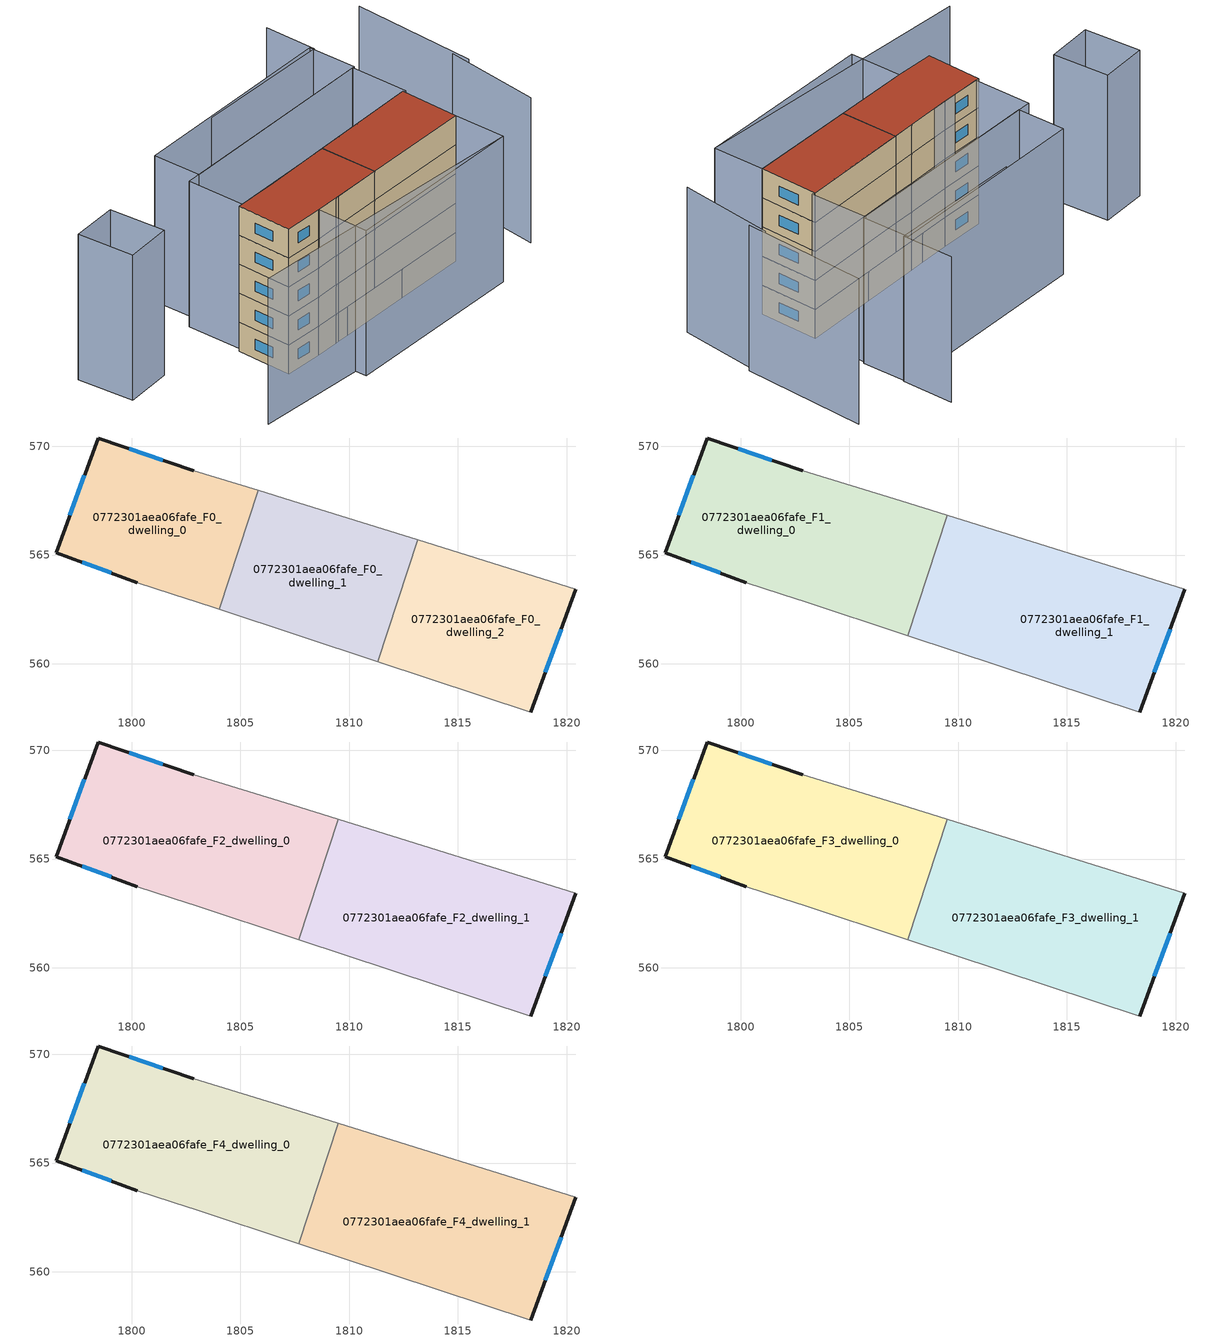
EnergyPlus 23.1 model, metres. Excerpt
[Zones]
0772301aea06fafe_F0_dwelling_0
 floor ground (EU_floor_Construction): 1805.82,567.97 1804.02,562.5 1802.82,562.89 1802.6,562.96 1800.26,563.73 1796.52,565.11 1798.45,570.38 1802.86,568.88 z0
 wall outside (EU_wall_Construction): 1802.86,568.88 1798.45,570.38 1796.52,565.11 1800.26,563.73 z0:3
 wall adiabatic (EU_wall_Construction): 1805.82,567.97 1802.86,568.88 / 1800.26,563.73 1802.6,562.96 1802.82,562.89 1804.02,562.5 z0:3
 wall to 0772301aea06fafe_F0_dwelling_1 (EU_wall_Construction): 1804.02,562.5 1805.82,567.97 z0:3
 window (EU_Window_Construction): 1797.73,564.67 1799.05,564.18 / 1797.82,568.68 1797.14,566.82 / 1801.43,569.37 1799.88,569.9 z0.97:2.03
0772301aea06fafe_F0_dwelling_1
 floor ground (EU_floor_Construction): 1813.15,565.69 1811.31,560.1 1804.02,562.5 1805.82,567.97 1807.35,567.5 z0
 wall adiabatic (EU_wall_Construction): 1813.15,565.69 1807.35,567.5 1805.82,567.97 / 1804.02,562.5 1811.31,560.1 z0:3
 wall to 0772301aea06fafe_F0_dwelling_2 (EU_wall_Construction): 1811.31,560.1 1813.15,565.69 z0:3
 ceiling adiabatic (EU_roof_Construction): 1811.31,560.1 1813.15,565.69 1809.5,566.83 1807.68,561.29 z3
0772301aea06fafe_F0_dwelling_2
 floor ground (EU_floor_Construction): 1820.43,563.42 1818.35,557.78 1811.31,560.1 1813.15,565.69 z0
 wall outside (EU_wall_Construction): 1818.35,557.78 1820.43,563.42 z0:3
 wall adiabatic (EU_wall_Construction): 1820.43,563.42 1813.15,565.69 / 1811.31,560.1 1818.35,557.78 z0:3
 window (EU_Window_Construction): 1819.02,559.61 1819.75,561.59 z0.97:2.03
0772301aea06fafe_F1_dwelling_0
 floor to 0772301aea06fafe_F0_dwelling_0 (EU_floor_Construction): 1805.82,567.97 1804.02,562.5 1802.82,562.89 1802.6,562.96 1800.26,563.73 1796.52,565.11 1798.45,570.38 1802.86,568.88 z3
 floor to 0772301aea06fafe_F0_dwelling_1 (EU_floor_Construction): 1809.5,566.83 1807.68,561.29 1804.02,562.5 1805.82,567.97 1807.35,567.5 z3
 wall outside (EU_wall_Construction): 1802.86,568.88 1798.45,570.38 1796.52,565.11 1800.26,563.73 z3:6
 wall adiabatic (EU_wall_Construction): 1809.5,566.83 1807.35,567.5 1802.86,568.88 / 1800.26,563.73 1802.6,562.96 1802.82,562.89 1807.68,561.29 z3:6
 wall to 0772301aea06fafe_F1_dwelling_1 (EU_wall_Construction): 1807.68,561.29 1809.5,566.83 z3:6
 window (EU_Window_Construction): 1797.73,564.67 1799.05,564.18 / 1797.82,568.68 1797.14,566.82 / 1801.43,569.37 1799.88,569.9 z3.97:5.03
0772301aea06fafe_F1_dwelling_1
 floor to 0772301aea06fafe_F0_dwelling_1 (EU_floor_Construction): 1813.15,565.69 1811.31,560.1 1807.68,561.29 1809.5,566.83 z3
 floor to 0772301aea06fafe_F0_dwelling_2 (EU_floor_Construction): 1820.43,563.42 1818.35,557.78 1811.31,560.1 1813.15,565.69 z3
 wall outside (EU_wall_Construction): 1818.35,557.78 1820.43,563.42 z3:6
 wall adiabatic (EU_wall_Construction): 1820.43,563.42 1809.5,566.83 / 1807.68,561.29 1818.35,557.78 z3:6
 window (EU_Window_Construction): 1819.02,559.61 1819.75,561.59 z3.97:5.03
0772301aea06fafe_F2_dwelling_0
 floor to 0772301aea06fafe_F1_dwelling_0 (EU_floor_Construction): 1809.5,566.83 1807.68,561.29 1802.82,562.89 1802.6,562.96 1800.26,563.73 1796.52,565.11 1798.45,570.38 1802.86,568.88 1807.35,567.5 z6
 wall outside (EU_wall_Construction): 1802.86,568.88 1798.45,570.38 1796.52,565.11 1800.26,563.73 z6:9
 wall adiabatic (EU_wall_Construction): 1809.5,566.83 1807.35,567.5 1802.86,568.88 / 1800.26,563.73 1802.6,562.96 1802.82,562.89 1807.68,561.29 z6:9
 wall to 0772301aea06fafe_F2_dwelling_1 (EU_wall_Construction): 1807.68,561.29 1809.5,566.83 z6:9
 window (EU_Window_Construction): 1797.73,564.67 1799.05,564.18 / 1797.82,568.68 1797.14,566.82 / 1801.43,569.37 1799.88,569.9 z6.97:8.03
0772301aea06fafe_F2_dwelling_1
 floor to 0772301aea06fafe_F1_dwelling_1 (EU_floor_Construction): 1820.43,563.42 1818.35,557.78 1807.68,561.29 1809.5,566.83 z6
 wall outside (EU_wall_Construction): 1818.35,557.78 1820.43,563.42 z6:9
 wall adiabatic (EU_wall_Construction): 1820.43,563.42 1809.5,566.83 / 1807.68,561.29 1818.35,557.78 z6:9
 window (EU_Window_Construction): 1819.02,559.61 1819.75,561.59 z6.97:8.03
0772301aea06fafe_F3_dwelling_0
 floor to 0772301aea06fafe_F2_dwelling_0 (EU_floor_Construction): 1809.5,566.83 1807.68,561.29 1802.82,562.89 1802.6,562.96 1800.26,563.73 1796.52,565.11 1798.45,570.38 1802.86,568.88 1807.35,567.5 z9
 wall outside (EU_wall_Construction): 1802.86,568.88 1798.45,570.38 1796.52,565.11 1800.26,563.73 z9:12
 wall adiabatic (EU_wall_Construction): 1809.5,566.83 1807.35,567.5 1802.86,568.88 / 1800.26,563.73 1802.6,562.96 1802.82,562.89 1807.68,561.29 z9:12
 wall to 0772301aea06fafe_F3_dwelling_1 (EU_wall_Construction): 1807.68,561.29 1809.5,566.83 z9:12
 window (EU_Window_Construction): 1797.73,564.67 1799.05,564.18 / 1797.82,568.68 1797.14,566.82 / 1801.43,569.37 1799.88,569.9 z9.97:11.03
0772301aea06fafe_F3_dwelling_1
 floor to 0772301aea06fafe_F2_dwelling_1 (EU_floor_Construction): 1820.43,563.42 1818.35,557.78 1807.68,561.29 1809.5,566.83 z9
 wall outside (EU_wall_Construction): 1818.35,557.78 1820.43,563.42 z9:12
 wall adiabatic (EU_wall_Construction): 1820.43,563.42 1809.5,566.83 / 1807.68,561.29 1818.35,557.78 z9:12
 window (EU_Window_Construction): 1819.02,559.61 1819.75,561.59 z9.97:11.03
0772301aea06fafe_F4_dwelling_0
 floor to 0772301aea06fafe_F3_dwelling_0 (EU_floor_Construction): 1809.5,566.83 1807.68,561.29 1802.82,562.89 1802.6,562.96 1800.26,563.73 1796.52,565.11 1798.45,570.38 1802.86,568.88 1807.35,567.5 z12
 wall outside (EU_wall_Construction): 1802.86,568.88 1798.45,570.38 1796.52,565.11 1800.26,563.73 z12:15
 wall adiabatic (EU_wall_Construction): 1809.5,566.83 1807.35,567.5 1802.86,568.88 / 1800.26,563.73 1802.6,562.96 1802.82,562.89 1807.68,561.29 z12:15
 wall to 0772301aea06fafe_F4_dwelling_1 (EU_wall_Construction): 1807.68,561.29 1809.5,566.83 z12:15
 window (EU_Window_Construction): 1797.73,564.67 1799.05,564.18 / 1797.82,568.68 1797.14,566.82 / 1801.43,569.37 1799.88,569.9 z12.97:14.03
 roof outside (EU_roof_Construction): 1807.68,561.29 1809.5,566.83 1807.35,567.5 1802.86,568.88 1798.45,570.38 1796.52,565.11 1800.26,563.73 1802.6,562.96 1802.82,562.89 z15
0772301aea06fafe_F4_dwelling_1
 floor to 0772301aea06fafe_F3_dwelling_1 (EU_floor_Construction): 1820.43,563.42 1818.35,557.78 1807.68,561.29 1809.5,566.83 z12
 wall outside (EU_wall_Construction): 1818.35,557.78 1820.43,563.42 z12:15
 wall adiabatic (EU_wall_Construction): 1820.43,563.42 1809.5,566.83 / 1807.68,561.29 1818.35,557.78 z12:15
 window (EU_Window_Construction): 1819.02,559.61 1819.75,561.59 z12.97:14.03
 roof outside (EU_roof_Construction): 1818.35,557.78 1820.43,563.42 1809.5,566.83 1807.68,561.29 z15
shading: 1823.3,552.71 1827.51,561.43 / 1827.12,559.84 1831.77,571.65 / 1825.79,577.93 1824.09,572.95 / 1824.09,572.95 1810.76,577.49 / 1788.55,564.04 1816.75,552.81 / 1800.26,563.73 1818.35,557.8 / 1818.35,557.8 1816.71,552.8 / 1816.71,552.8 1798.62,558.74 / 1798.62,558.74 1800.26,563.73 / 1800.61,575.8 1822.4,568.76 / 1822.4,568.76 1820.61,563.22 / 1820.61,563.22 1798.82,570.26 / 1798.82,570.26 1800.61,575.8 / 1822.59,568.7 1801.9,575.35 / 1801.9,575.35 1803.39,579.99 / 1803.39,579.99 1824.08,573.33 / 1824.08,573.33 1822.59,568.7 / 1787.99,576.36 1789.43,581.89 / 1789.43,581.89 1794.07,580.69 / 1794.07,580.69 1792.64,575.15 / 1792.64,575.15 1787.99,576.36 z0:15
[Building]
EU S2 Campaign: North Axis=0; Terrain=City; Solar Distribution=FullExterior
[Site:Location]
Bologna: Latitude=44.5; Longitude=11.25; Time Zone=1; Elevation=37
[SizingPeriod:WeatherFileDays]
AnnualSizingPeriod: Begin Month=1; Begin Day of Month=1; End Month=12; End Day of Month=31; Day of Week for Start Day=Monday; Use Weather File Daylight Saving Period=No; Use Weather File Rain and Snow Indicators=No
[MATERIAL]
EU_InternalMass_Material: Roughness=MediumRough; Thickness=0.1; Conductivity=1; Density=1800; Specific Heat=900; Thermal Absorptance=0.9; Solar Absorptance=0.7; Visible Absorptance=0.7
[MATERIAL:NOMASS] Roughness=MediumRough; Thermal Absorptance=0.9; Solar Absorptance=0.7; Visible Absorptance=0.7
Name | Thermal Resistance
EU_wall_NoMass | 0.779417
EU_roof_NoMass | 0.435466
EU_floor_NoMass | 0.588222
[WINDOWMATERIAL:SIMPLEGLAZINGSYSTEM]
EU_Window_SimpleGlazing: UFactor=5.16242; Solar Heat Gain Coefficient=0.85; Visible Transmittance=0.85
[CONSTRUCTION]
EU_wall_Construction: EU_wall_NoMass
EU_roof_Construction: EU_roof_NoMass
EU_floor_Construction: EU_floor_NoMass
EU_Window_Construction: EU_Window_SimpleGlazing
EU_InternalMass_Construction: EU_InternalMass_Material
[ZONE] Type=1; Multiplier=1; Ceiling Height=autocalculate; Floor Area=autocalculate; Part of Total Floor Area=Yes
Name | Volume
0772301aea06fafe_F0_dwelling_0 | 134.134
0772301aea06fafe_F1_dwelling_0; 0772301aea06fafe_F2_dwelling_0; 0772301aea06fafe_F3_dwelling_0; 0772301aea06fafe_F4_dwelling_0 | 201.215
0772301aea06fafe_F0_dwelling_1 | 134.152
0772301aea06fafe_F1_dwelling_1; 0772301aea06fafe_F2_dwelling_1; 0772301aea06fafe_F3_dwelling_1; 0772301aea06fafe_F4_dwelling_1 | 201.209
0772301aea06fafe_F0_dwelling_2 | 134.141
[INTERNALMASS] Construction=EU_InternalMass_Construction
Name | Zone or ZoneList | Surface Area
0772301aea06fafe_F0_dwelling_0_EU_InternalMass | 0772301aea06fafe_F0_dwelling_0 | 44.7114
0772301aea06fafe_F0_dwelling_1_EU_InternalMass | 0772301aea06fafe_F0_dwelling_1 | 44.7172
0772301aea06fafe_F0_dwelling_2_EU_InternalMass | 0772301aea06fafe_F0_dwelling_2 | 44.714
0772301aea06fafe_F1_dwelling_0_EU_InternalMass | 0772301aea06fafe_F1_dwelling_0 | 67.0717
0772301aea06fafe_F1_dwelling_1_EU_InternalMass | 0772301aea06fafe_F1_dwelling_1 | 67.0698
0772301aea06fafe_F2_dwelling_0_EU_InternalMass | 0772301aea06fafe_F2_dwelling_0 | 67.0717
0772301aea06fafe_F2_dwelling_1_EU_InternalMass | 0772301aea06fafe_F2_dwelling_1 | 67.0698
0772301aea06fafe_F3_dwelling_0_EU_InternalMass | 0772301aea06fafe_F3_dwelling_0 | 67.0717
0772301aea06fafe_F3_dwelling_1_EU_InternalMass | 0772301aea06fafe_F3_dwelling_1 | 67.0698
0772301aea06fafe_F4_dwelling_0_EU_InternalMass | 0772301aea06fafe_F4_dwelling_0 | 67.0717
0772301aea06fafe_F4_dwelling_1_EU_InternalMass | 0772301aea06fafe_F4_dwelling_1 | 67.0698
[OTHEREQUIPMENT] Fuel Type=Electricity; Design Level Calculation Method=Watts/Area; Power per Zone Floor Area=1; Fraction Latent=0; Fraction Radiant=0; Fraction Lost=0; Carbon Dioxide Generation Rate=0; EndUse Subcategory=EU_Step8_InternalGains
Name | Zone or ZoneList or Space or SpaceList | Schedule
EU_Step8_InternalGain_0772301aea06fafe_F0_dwelling_0_f000 | 0772301aea06fafe_F0_dwelling_0 | EU_Step8_GainSchedule_0772301aea06fafe_F0_dwelling_0_f000
EU_Step8_InternalGain_0772301aea06fafe_F0_dwelling_1_f000 | 0772301aea06fafe_F0_dwelling_1 | EU_Step8_GainSchedule_0772301aea06fafe_F0_dwelling_1_f000
EU_Step8_InternalGain_0772301aea06fafe_F0_dwelling_2_f000 | 0772301aea06fafe_F0_dwelling_2 | EU_Step8_GainSchedule_0772301aea06fafe_F0_dwelling_2_f000
EU_Step8_InternalGain_0772301aea06fafe_F1_dwelling_0_f000 | 0772301aea06fafe_F1_dwelling_0 | EU_Step8_GainSchedule_0772301aea06fafe_F1_dwelling_0_f000
EU_Step8_InternalGain_0772301aea06fafe_F1_dwelling_1_f000 | 0772301aea06fafe_F1_dwelling_1 | EU_Step8_GainSchedule_0772301aea06fafe_F1_dwelling_1_f000
EU_Step8_InternalGain_0772301aea06fafe_F2_dwelling_0_f000 | 0772301aea06fafe_F2_dwelling_0 | EU_Step8_GainSchedule_0772301aea06fafe_F2_dwelling_0_f000
EU_Step8_InternalGain_0772301aea06fafe_F2_dwelling_1_f000 | 0772301aea06fafe_F2_dwelling_1 | EU_Step8_GainSchedule_0772301aea06fafe_F2_dwelling_1_f000
EU_Step8_InternalGain_0772301aea06fafe_F3_dwelling_0_f000 | 0772301aea06fafe_F3_dwelling_0 | EU_Step8_GainSchedule_0772301aea06fafe_F3_dwelling_0_f000
EU_Step8_InternalGain_0772301aea06fafe_F3_dwelling_1_f000 | 0772301aea06fafe_F3_dwelling_1 | EU_Step8_GainSchedule_0772301aea06fafe_F3_dwelling_1_f000
EU_Step8_InternalGain_0772301aea06fafe_F4_dwelling_0_f000 | 0772301aea06fafe_F4_dwelling_0 | EU_Step8_GainSchedule_0772301aea06fafe_F4_dwelling_0_f000
EU_Step8_InternalGain_0772301aea06fafe_F4_dwelling_1_f000 | 0772301aea06fafe_F4_dwelling_1 | EU_Step8_GainSchedule_0772301aea06fafe_F4_dwelling_1_f000
[ZONEVENTILATION:DESIGNFLOWRATE] Schedule=EU_AlwaysOn; Design Flow Rate Calculation Method=AirChanges/Hour; Air Changes per Hour=0.712058; Ventilation Type=Natural; Fan Pressure Rise=0; Fan Total Efficiency=1; Constant Term Coefficient=1; Temperature Term Coefficient=0; Velocity Term Coefficient=0; Velocity Squared Term Coefficient=0; Minimum Indoor Temperature=-100; Maximum Indoor Temperature=100; Delta Temperature=-100; Minimum Outdoor Temperature=-100; Maximum Outdoor Temperature=100; Maximum Wind Speed=40
Name | Zone or ZoneList or Space or SpaceList
EU_ConstantAir_0772301aea06fafe_F0_dwelling_0 | 0772301aea06fafe_F0_dwelling_0
EU_ConstantAir_0772301aea06fafe_F0_dwelling_1 | 0772301aea06fafe_F0_dwelling_1
EU_ConstantAir_0772301aea06fafe_F0_dwelling_2 | 0772301aea06fafe_F0_dwelling_2
EU_ConstantAir_0772301aea06fafe_F1_dwelling_0 | 0772301aea06fafe_F1_dwelling_0
EU_ConstantAir_0772301aea06fafe_F1_dwelling_1 | 0772301aea06fafe_F1_dwelling_1
EU_ConstantAir_0772301aea06fafe_F2_dwelling_0 | 0772301aea06fafe_F2_dwelling_0
EU_ConstantAir_0772301aea06fafe_F2_dwelling_1 | 0772301aea06fafe_F2_dwelling_1
EU_ConstantAir_0772301aea06fafe_F3_dwelling_0 | 0772301aea06fafe_F3_dwelling_0
EU_ConstantAir_0772301aea06fafe_F3_dwelling_1 | 0772301aea06fafe_F3_dwelling_1
EU_ConstantAir_0772301aea06fafe_F4_dwelling_0 | 0772301aea06fafe_F4_dwelling_0
EU_ConstantAir_0772301aea06fafe_F4_dwelling_1 | 0772301aea06fafe_F4_dwelling_1
[HVACTEMPLATE:THERMOSTAT] Constant Heating Setpoint=20; Constant Cooling Setpoint=50
EU_HeatOnly_0772301aea06fafe_F0_dwelling_0; EU_HeatOnly_0772301aea06fafe_F0_dwelling_1; EU_HeatOnly_0772301aea06fafe_F0_dwelling_2; EU_HeatOnly_0772301aea06fafe_F1_dwelling_0; EU_HeatOnly_0772301aea06fafe_F1_dwelling_1; EU_HeatOnly_0772301aea06fafe_F2_dwelling_0; EU_HeatOnly_0772301aea06fafe_F2_dwelling_1; EU_HeatOnly_0772301aea06fafe_F3_dwelling_0; EU_HeatOnly_0772301aea06fafe_F3_dwelling_1; EU_HeatOnly_0772301aea06fafe_F4_dwelling_0; EU_HeatOnly_0772301aea06fafe_F4_dwelling_1
[HVACTEMPLATE:ZONE:IDEALLOADSAIRSYSTEM] System Availability Schedule=EU_AlwaysOn; Maximum Heating Supply Air Temperature=50; Minimum Cooling Supply Air Temperature=13; Maximum Heating Supply Air Humidity Ratio=0.0156; Minimum Cooling Supply Air Humidity Ratio=0.0077; Heating Limit=NoLimit; Cooling Limit=NoLimit; Heating Availability Schedule=EU_AlwaysOn; Cooling Availability Schedule=EU_CoolingOff; Dehumidification Control Type=ConstantSensibleHeatRatio; Cooling Sensible Heat Ratio=0.7; Dehumidification Setpoint=60; Humidification Control Type=None; Humidification Setpoint=30; Outdoor Air Method=None; Outdoor Air Flow Rate per Person=0.00944; Outdoor Air Flow Rate per Zone Floor Area=0; Outdoor Air Flow Rate per Zone=0; Demand Controlled Ventilation Type=None; Outdoor Air Economizer Type=NoEconomizer; Heat Recovery Type=None; Sensible Heat Recovery Effectiveness=0.7; Latent Heat Recovery Effectiveness=0.65
Name | Template Thermostat
0772301aea06fafe_F0_dwelling_0 | EU_HeatOnly_0772301aea06fafe_F0_dwelling_0
0772301aea06fafe_F0_dwelling_1 | EU_HeatOnly_0772301aea06fafe_F0_dwelling_1
0772301aea06fafe_F0_dwelling_2 | EU_HeatOnly_0772301aea06fafe_F0_dwelling_2
0772301aea06fafe_F1_dwelling_0 | EU_HeatOnly_0772301aea06fafe_F1_dwelling_0
0772301aea06fafe_F1_dwelling_1 | EU_HeatOnly_0772301aea06fafe_F1_dwelling_1
0772301aea06fafe_F2_dwelling_0 | EU_HeatOnly_0772301aea06fafe_F2_dwelling_0
0772301aea06fafe_F2_dwelling_1 | EU_HeatOnly_0772301aea06fafe_F2_dwelling_1
0772301aea06fafe_F3_dwelling_0 | EU_HeatOnly_0772301aea06fafe_F3_dwelling_0
0772301aea06fafe_F3_dwelling_1 | EU_HeatOnly_0772301aea06fafe_F3_dwelling_1
0772301aea06fafe_F4_dwelling_0 | EU_HeatOnly_0772301aea06fafe_F4_dwelling_0
0772301aea06fafe_F4_dwelling_1 | EU_HeatOnly_0772301aea06fafe_F4_dwelling_1
[SIZING:ZONE] Zone Cooling Design Supply Air Temperature Input Method=SupplyAirTemperature; Zone Cooling Design Supply Air Temperature=13; Zone Heating Design Supply Air Temperature Input Method=SupplyAirTemperature; Zone Heating Design Supply Air Temperature=50; Zone Cooling Design Supply Air Humidity Ratio=0.008; Zone Heating Design Supply Air Humidity Ratio=0.008; Cooling Design Air Flow Method=DesignDay; Cooling Design Air Flow Rate=0; Cooling Minimum Air Flow per Zone Floor Area=0.000762; Cooling Minimum Air Flow=0; Cooling Minimum Air Flow Fraction=0.2; Heating Design Air Flow Method=DesignDay; Heating Design Air Flow Rate=0; Heating Maximum Air Flow per Zone Floor Area=0.002032; Heating Maximum Air Flow=0.141576; Heating Maximum Air Flow Fraction=0.3; Account for Dedicated Outdoor Air System=No; Dedicated Outdoor Air System Control Strategy=NeutralSupplyAir; Dedicated Outdoor Air Low Setpoint Temperature for Design=autosize; Dedicated Outdoor Air High Setpoint Temperature for Design=autosize; Zone Load Sizing Method=Sensible Load Only No Latent Load; Zone Latent Cooling Design Supply Air Humidity Ratio Input Method=HumidityRatioDifference; Zone Cooling Design Supply Air Humidity Ratio Difference=0.005; Zone Latent Heating Design Supply Air Humidity Ratio Input Method=HumidityRatioDifference; Zone Humidification Design Supply Air Humidity Ratio Difference=0.005
0772301aea06fafe_F0_dwelling_0; 0772301aea06fafe_F0_dwelling_1; 0772301aea06fafe_F0_dwelling_2; 0772301aea06fafe_F1_dwelling_0; 0772301aea06fafe_F1_dwelling_1; 0772301aea06fafe_F2_dwelling_0; 0772301aea06fafe_F2_dwelling_1; 0772301aea06fafe_F3_dwelling_0; 0772301aea06fafe_F3_dwelling_1; 0772301aea06fafe_F4_dwelling_0; 0772301aea06fafe_F4_dwelling_1
[SCHEDULE:CONSTANT]
Name | Hourly Value
EU_AlwaysOn | 1
EU_CoolingOff | 0
[SCHEDULE:FILE] Column Number=1; Rows to Skip at Top=0; Number of Hours of Data=8760; Column Separator=Comma; Interpolate to Timestep=No; Minutes per Item=60; Adjust Schedule for Daylight Savings=Yes
Name | File
EU_Step8_GainSchedule_0772301aea06fafe_F0_dwelling_0_f000 | ../../schedules/0772301aea06fafe/0772301aea06fafe_F0_dwelling_0_f000_gain.csv
EU_Step8_GainSchedule_0772301aea06fafe_F0_dwelling_1_f000 | ../../schedules/0772301aea06fafe/0772301aea06fafe_F0_dwelling_1_f000_gain.csv
EU_Step8_GainSchedule_0772301aea06fafe_F0_dwelling_2_f000 | ../../schedules/0772301aea06fafe/0772301aea06fafe_F0_dwelling_2_f000_gain.csv
EU_Step8_GainSchedule_0772301aea06fafe_F1_dwelling_0_f000 | ../../schedules/0772301aea06fafe/0772301aea06fafe_F1_dwelling_0_f000_gain.csv
EU_Step8_GainSchedule_0772301aea06fafe_F1_dwelling_1_f000 | ../../schedules/0772301aea06fafe/0772301aea06fafe_F1_dwelling_1_f000_gain.csv
EU_Step8_GainSchedule_0772301aea06fafe_F2_dwelling_0_f000 | ../../schedules/0772301aea06fafe/0772301aea06fafe_F2_dwelling_0_f000_gain.csv
EU_Step8_GainSchedule_0772301aea06fafe_F2_dwelling_1_f000 | ../../schedules/0772301aea06fafe/0772301aea06fafe_F2_dwelling_1_f000_gain.csv
EU_Step8_GainSchedule_0772301aea06fafe_F3_dwelling_0_f000 | ../../schedules/0772301aea06fafe/0772301aea06fafe_F3_dwelling_0_f000_gain.csv
EU_Step8_GainSchedule_0772301aea06fafe_F3_dwelling_1_f000 | ../../schedules/0772301aea06fafe/0772301aea06fafe_F3_dwelling_1_f000_gain.csv
EU_Step8_GainSchedule_0772301aea06fafe_F4_dwelling_0_f000 | ../../schedules/0772301aea06fafe/0772301aea06fafe_F4_dwelling_0_f000_gain.csv
EU_Step8_GainSchedule_0772301aea06fafe_F4_dwelling_1_f000 | ../../schedules/0772301aea06fafe/0772301aea06fafe_F4_dwelling_1_f000_gain.csv
